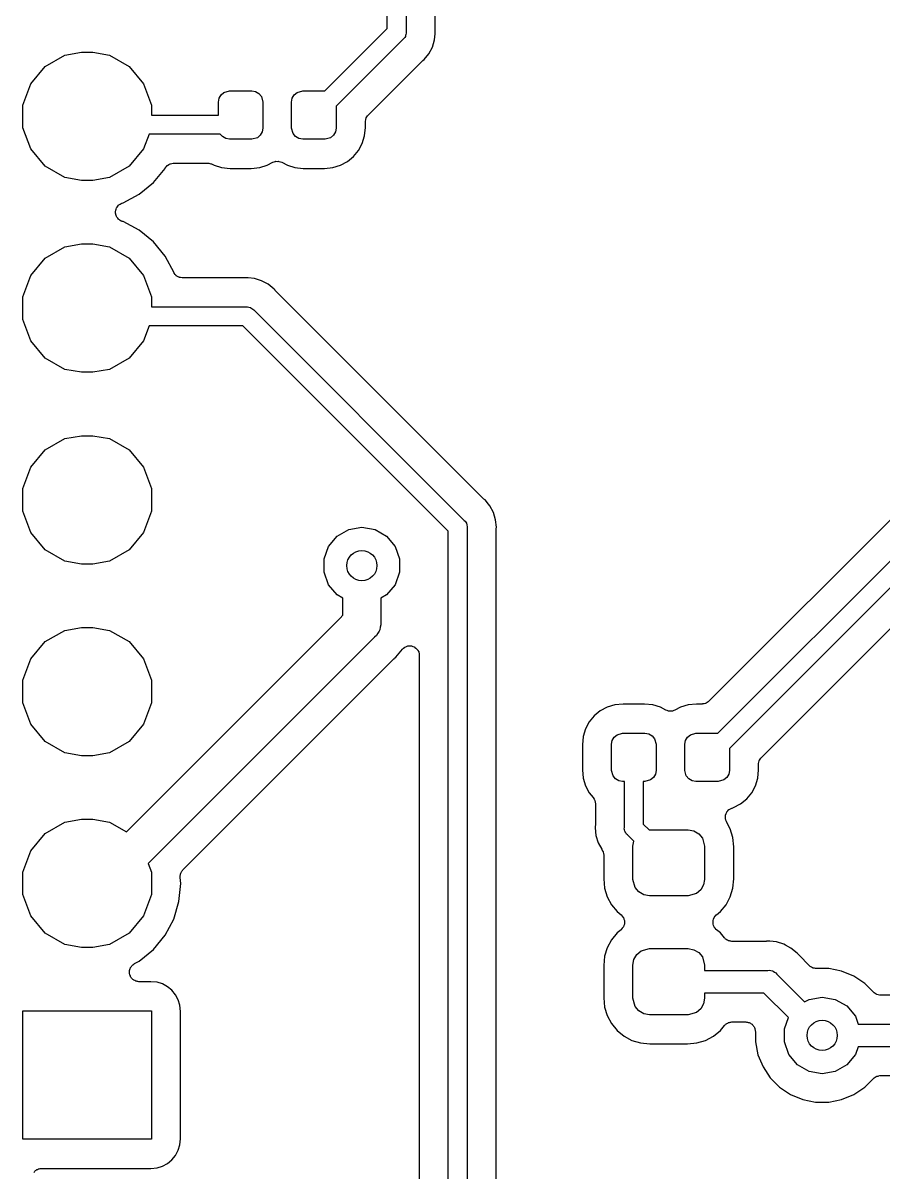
# Model space of a CAD drawing. Extents: x 10 to 287, y -200 to -10.
# Drawn here: x 113.37 to 124.76, y -132.37 to -117.14 of the extents above; entities that cross this region are included whole.
import ezdxf

# ---------------------------------------------------------------- set-up
doc = ezdxf.new("R2010")
doc.units = 0
doc.header["$MEASUREMENT"] = 0
doc.layers.add('BLACK', color=7, linetype='CONTINUOUS')

msp = doc.modelspace()

# ---------------------------------------------------------------- linework, layer by layer
at = {"layer": 'BLACK', "linetype": 'CONTINUOUS'}
for p, q in [((118.192, -117.216), (118.192, -93.4595)), ((118.442, -93.5059), (118.442, -117.262)), ((118.826, -117.237), (118.826, -104.824)), ((138.265, -110.316), (122.452, -126.129)), ((122.571, -126.553), (138.686, -110.438)), ((138.896, -110.582), (122.723, -126.755)), ((123.147, -126.874), (139.149, -110.872)), ((117.475, -117.934), (118.192, -117.216)), ((118.402, -117.36), (117.651, -118.11)), ((118.414, -117.349), (118.402, -117.36)), ((118.423, -117.335), (118.414, -117.349)), ((118.432, -117.322), (118.423, -117.335)), ((118.434, -117.316), (118.432, -117.322)), ((118.436, -117.311), (118.434, -117.316)), ((118.439, -117.295), (118.436, -117.311)), ((118.444, -117.279), (118.439, -117.295)), ((118.442, -117.262), (118.444, -117.279)), ((118.819, -117.368), (118.827, -117.287)), ((118.827, -117.243), (118.826, -117.237)), ((118.827, -117.249), (118.827, -117.243)), ((118.829, -117.268), (118.827, -117.249)), ((118.827, -117.287), (118.829, -117.268)), ((118.827, -117.287), (118.827, -117.287)), ((118.742, -117.552), (118.79, -117.464)), ((118.79, -117.464), (118.819, -117.368)), ((113.663, -117.72), (113.923, -117.571)), ((113.923, -117.571), (114.144, -117.532)), ((114.144, -117.532), (114.293, -117.532)), ((114.293, -117.532), (114.513, -117.571)), ((114.513, -117.571), (114.773, -117.72)), ((117.94, -118.365), (118.655, -117.65)), ((118.655, -117.65), (118.66, -117.646)), ((118.66, -117.646), (118.664, -117.642)), ((118.664, -117.642), (118.679, -117.63)), ((118.679, -117.63), (118.742, -117.552)), ((113.471, -117.95), (113.663, -117.72)), ((114.773, -117.72), (114.966, -117.95)), ((113.368, -118.232), (113.471, -117.95)), ((114.966, -117.95), (115.068, -118.232)), ((117.364, -118.044), (117.475, -117.934)), ((117.475, -117.934), (117.475, -117.934)), ((115.965, -118.141), (115.991, -118.097)), ((115.991, -118.097), (116.03, -118.064)), ((116.03, -118.064), (116.103, -118.044)), ((116.103, -118.044), (116.398, -118.044)), ((116.398, -118.044), (116.449, -118.053)), ((116.449, -118.053), (116.493, -118.079)), ((116.493, -118.079), (116.526, -118.118)), ((116.526, -118.118), (116.546, -118.191)), ((116.935, -118.141), (116.961, -118.097)), ((116.961, -118.097), (117, -118.064)), ((117, -118.064), (117.073, -118.044)), ((117.073, -118.044), (117.364, -118.044)), ((117.651, -118.11), (117.516, -118.246)), ((117.651, -118.11), (117.651, -118.11)), ((113.368, -118.531), (113.368, -118.232)), ((115.068, -118.232), (115.068, -118.366)), ((115.956, -118.191), (115.965, -118.141)), ((115.956, -118.366), (115.956, -118.191)), ((116.546, -118.191), (116.546, -118.536)), ((116.926, -118.191), (116.935, -118.141)), ((116.926, -118.536), (116.926, -118.191)), ((117.516, -118.246), (117.516, -118.536)), ((115.068, -118.366), (115.956, -118.366)), ((117.903, -118.444), (117.907, -118.428)), ((117.907, -118.428), (117.91, -118.412)), ((117.91, -118.412), (117.913, -118.407)), ((117.913, -118.407), (117.914, -118.401)), ((117.914, -118.401), (117.924, -118.388)), ((117.924, -118.388), (117.932, -118.373)), ((117.932, -118.373), (117.936, -118.37)), ((117.936, -118.37), (117.94, -118.365)), ((113.471, -118.813), (113.368, -118.531)), ((116.546, -118.536), (116.537, -118.587)), ((116.946, -118.61), (116.926, -118.536)), ((117.516, -118.536), (117.507, -118.587)), ((117.892, -118.641), (117.902, -118.53)), ((117.902, -118.455), (117.903, -118.449)), ((117.902, -118.53), (117.902, -118.455)), ((117.903, -118.449), (117.903, -118.444)), ((115.037, -118.616), (114.966, -118.813)), ((115.981, -118.616), (115.037, -118.616)), ((116.009, -118.649), (115.981, -118.616)), ((116.053, -118.675), (116.009, -118.649)), ((116.103, -118.684), (116.053, -118.675)), ((116.398, -118.684), (116.103, -118.684)), ((116.472, -118.664), (116.398, -118.684)), ((116.511, -118.631), (116.472, -118.664)), ((116.537, -118.587), (116.511, -118.631)), ((116.979, -118.649), (116.946, -118.61)), ((117.023, -118.675), (116.979, -118.649)), ((117.073, -118.684), (117.023, -118.675)), ((117.368, -118.684), (117.073, -118.684)), ((117.442, -118.664), (117.368, -118.684)), ((117.481, -118.631), (117.442, -118.664)), ((117.507, -118.587), (117.481, -118.631)), ((117.861, -118.741), (117.892, -118.641)), ((113.663, -119.043), (113.471, -118.813)), ((114.966, -118.813), (114.773, -119.043)), ((117.746, -118.914), (117.812, -118.833)), ((117.812, -118.833), (117.861, -118.741)), ((115.266, -119.048), (115.278, -119.032)), ((115.278, -119.032), (115.28, -119.031)), ((115.28, -119.031), (115.281, -119.03)), ((115.281, -119.03), (115.299, -119.02)), ((115.299, -119.02), (115.316, -119.009)), ((115.316, -119.009), (115.318, -119.009)), ((115.318, -119.009), (115.32, -119.008)), ((115.32, -119.008), (115.339, -119.004)), ((115.339, -119.004), (115.359, -119)), ((115.359, -119), (115.361, -119)), ((115.361, -119), (115.363, -119)), ((115.363, -119), (115.813, -119)), ((115.813, -119), (115.822, -119.002)), ((115.822, -119.002), (115.831, -119.001)), ((115.831, -119.001), (115.843, -119.005)), ((115.843, -119.005), (115.856, -119.008)), ((115.856, -119.008), (115.864, -119.012)), ((115.864, -119.012), (115.873, -119.015)), ((115.873, -119.015), (115.899, -119.029)), ((115.899, -119.029), (115.999, -119.06)), ((116.503, -119.06), (116.603, -119.029)), ((116.603, -119.029), (116.676, -118.99)), ((116.676, -118.99), (116.693, -118.984)), ((116.693, -118.984), (116.71, -118.978)), ((116.71, -118.978), (116.714, -118.978)), ((116.714, -118.978), (116.718, -118.976)), ((116.718, -118.976), (116.736, -118.977)), ((116.736, -118.977), (116.754, -118.976)), ((116.754, -118.976), (116.758, -118.978)), ((116.758, -118.978), (116.762, -118.978)), ((116.762, -118.978), (116.779, -118.984)), ((116.779, -118.984), (116.796, -118.99)), ((116.796, -118.99), (116.869, -119.029)), ((116.869, -119.029), (116.969, -119.06)), ((117.473, -119.06), (117.573, -119.029)), ((117.573, -119.029), (117.665, -118.98)), ((117.665, -118.98), (117.746, -118.914)), ((113.923, -119.193), (113.663, -119.043)), ((114.773, -119.043), (114.513, -119.193)), ((115.095, -119.258), (115.249, -119.07)), ((115.249, -119.07), (115.251, -119.067)), ((115.251, -119.067), (115.252, -119.065)), ((115.252, -119.065), (115.253, -119.063)), ((115.253, -119.063), (115.266, -119.048)), ((115.999, -119.06), (116.11, -119.07)), ((116.11, -119.07), (116.392, -119.07)), ((116.392, -119.07), (116.503, -119.06)), ((116.969, -119.06), (117.08, -119.07)), ((117.08, -119.07), (117.362, -119.07)), ((117.362, -119.07), (117.473, -119.06)), ((114.144, -119.232), (113.923, -119.193)), ((114.293, -119.232), (114.144, -119.232)), ((114.513, -119.193), (114.293, -119.232)), ((114.907, -119.413), (115.095, -119.258)), ((114.693, -119.527), (114.907, -119.413)), ((114.594, -119.636), (114.596, -119.63)), ((114.595, -119.652), (114.594, -119.636)), ((114.596, -119.623), (114.602, -119.609)), ((114.596, -119.63), (114.596, -119.623)), ((114.602, -119.609), (114.607, -119.594)), ((114.607, -119.594), (114.611, -119.589)), ((114.611, -119.589), (114.614, -119.582)), ((114.614, -119.582), (114.624, -119.571)), ((114.624, -119.571), (114.633, -119.559)), ((114.633, -119.559), (114.639, -119.555)), ((114.639, -119.555), (114.644, -119.55)), ((114.644, -119.55), (114.657, -119.543)), ((114.657, -119.543), (114.67, -119.535)), ((114.67, -119.535), (114.677, -119.533)), ((114.677, -119.533), (114.683, -119.53)), ((114.683, -119.53), (114.693, -119.527)), ((114.594, -119.667), (114.595, -119.652)), ((114.596, -119.673), (114.594, -119.667)), ((114.596, -119.68), (114.596, -119.673)), ((114.602, -119.694), (114.596, -119.68)), ((114.607, -119.709), (114.602, -119.694)), ((114.611, -119.715), (114.607, -119.709)), ((114.614, -119.721), (114.611, -119.715)), ((114.624, -119.732), (114.614, -119.721)), ((114.633, -119.744), (114.624, -119.732)), ((114.639, -119.748), (114.633, -119.744)), ((114.644, -119.753), (114.639, -119.748)), ((114.657, -119.76), (114.644, -119.753)), ((114.67, -119.768), (114.657, -119.76)), ((114.677, -119.77), (114.67, -119.768)), ((114.683, -119.773), (114.677, -119.77)), ((114.693, -119.776), (114.683, -119.773)), ((114.907, -119.891), (114.693, -119.776)), ((115.095, -120.045), (114.907, -119.891)), ((113.923, -120.111), (114.144, -120.072)), ((114.144, -120.072), (114.293, -120.072)), ((114.293, -120.072), (114.513, -120.111)), ((115.249, -120.233), (115.095, -120.045)), ((113.663, -120.26), (113.923, -120.111)), ((114.513, -120.111), (114.773, -120.26)), ((115.368, -120.455), (115.249, -120.233)), ((113.471, -120.49), (113.663, -120.26)), ((114.773, -120.26), (114.966, -120.49)), ((113.368, -120.772), (113.471, -120.49)), ((114.966, -120.49), (115.068, -120.772)), ((115.369, -120.457), (115.368, -120.455)), ((115.37, -120.459), (115.369, -120.457)), ((115.383, -120.474), (115.37, -120.459)), ((115.395, -120.49), (115.383, -120.474)), ((115.397, -120.491), (115.395, -120.49)), ((115.398, -120.492), (115.397, -120.491)), ((115.416, -120.502), (115.398, -120.492)), ((115.433, -120.513), (115.416, -120.502)), ((115.435, -120.513), (115.433, -120.513)), ((115.437, -120.514), (115.435, -120.513)), ((115.456, -120.518), (115.437, -120.514)), ((115.476, -120.522), (115.456, -120.518)), ((115.478, -120.522), (115.476, -120.522)), ((115.48, -120.522), (115.478, -120.522)), ((116.301, -120.522), (115.48, -120.522)), ((116.307, -120.521), (116.301, -120.522)), ((116.313, -120.521), (116.307, -120.521)), ((116.332, -120.52), (116.313, -120.521)), ((116.351, -120.521), (116.332, -120.52)), ((116.432, -120.529), (116.351, -120.521)), ((116.351, -120.521), (116.351, -120.521)), ((116.528, -120.558), (116.432, -120.529)), ((116.616, -120.606), (116.528, -120.558)), ((116.694, -120.669), (116.616, -120.606)), ((116.706, -120.684), (116.694, -120.669)), ((116.71, -120.688), (116.706, -120.684)), ((116.714, -120.693), (116.71, -120.688)), ((119.464, -123.443), (116.714, -120.693)), ((113.368, -121.071), (113.368, -120.772)), ((115.068, -120.772), (115.068, -120.906)), ((115.068, -120.906), (116.327, -120.906)), ((116.327, -120.906), (116.343, -120.905)), ((116.343, -120.905), (116.359, -120.909)), ((116.359, -120.909), (116.375, -120.912)), ((116.375, -120.912), (116.38, -120.915)), ((116.38, -120.915), (116.386, -120.916)), ((116.386, -120.916), (116.399, -120.925)), ((116.399, -120.925), (116.414, -120.934)), ((116.414, -120.934), (116.424, -120.946)), ((116.424, -120.946), (119.211, -123.733)), ((113.471, -121.353), (113.368, -121.071)), ((115.037, -121.156), (114.966, -121.353)), ((116.28, -121.156), (115.037, -121.156)), ((119.001, -123.877), (116.28, -121.156)), ((113.663, -121.583), (113.471, -121.353)), ((114.966, -121.353), (114.773, -121.583)), ((113.923, -121.733), (113.663, -121.583)), ((114.773, -121.583), (114.513, -121.733)), ((114.144, -121.772), (113.923, -121.733)), ((114.293, -121.772), (114.144, -121.772)), ((114.513, -121.733), (114.293, -121.772)), ((113.663, -122.8), (113.923, -122.651)), ((113.923, -122.651), (114.144, -122.612)), ((114.144, -122.612), (114.293, -122.612)), ((114.293, -122.612), (114.513, -122.651)), ((114.513, -122.651), (114.773, -122.8)), ((113.471, -123.03), (113.663, -122.8)), ((114.773, -122.8), (114.966, -123.03)), ((113.368, -123.312), (113.471, -123.03)), ((114.966, -123.03), (115.068, -123.312)), ((113.368, -123.611), (113.368, -123.312)), ((115.068, -123.312), (115.068, -123.611)), ((119.469, -123.447), (119.464, -123.443)), ((119.473, -123.451), (119.469, -123.447)), ((119.488, -123.463), (119.473, -123.451)), ((119.532, -123.518), (119.488, -123.463)), ((119.551, -123.541), (119.532, -123.518)), ((119.532, -123.518), (119.532, -123.518)), ((119.599, -123.629), (119.551, -123.541)), ((113.471, -123.893), (113.368, -123.611)), ((115.068, -123.611), (114.966, -123.893)), ((119.211, -123.733), (119.223, -123.743)), ((119.223, -123.743), (119.232, -123.758)), ((119.232, -123.758), (119.241, -123.771)), ((119.628, -123.725), (119.599, -123.629)), ((119.637, -123.825), (119.628, -123.725)), ((113.663, -124.123), (113.471, -123.893)), ((114.966, -123.893), (114.773, -124.123)), ((117.53, -123.944), (117.682, -123.856)), ((117.682, -123.856), (117.856, -123.825)), ((117.856, -123.825), (118.03, -123.856)), ((118.03, -123.856), (118.182, -123.944)), ((119.001, -134.966), (119.001, -123.877)), ((119.241, -123.771), (119.242, -123.777)), ((119.242, -123.777), (119.245, -123.782)), ((119.245, -123.782), (119.248, -123.798)), ((119.248, -123.798), (119.252, -123.814)), ((119.252, -123.814), (119.251, -123.83)), ((119.251, -123.83), (119.251, -134.806)), ((119.635, -123.856), (119.636, -123.85)), ((119.635, -134.295), (119.635, -123.856)), ((119.636, -123.844), (119.637, -123.825)), ((119.636, -123.85), (119.636, -123.844)), ((117.416, -124.079), (117.53, -123.944)), ((118.182, -123.944), (118.296, -124.079)), ((113.923, -124.273), (113.663, -124.123)), ((114.773, -124.123), (114.513, -124.273)), ((117.356, -124.245), (117.416, -124.079)), ((118.296, -124.079), (118.356, -124.245)), ((114.144, -124.312), (113.923, -124.273)), ((114.293, -124.312), (114.144, -124.312)), ((114.513, -124.273), (114.293, -124.312)), ((117.356, -124.421), (117.356, -124.245)), ((118.356, -124.245), (118.356, -124.421)), ((117.416, -124.587), (117.356, -124.421)), ((118.356, -124.421), (118.296, -124.587)), ((117.53, -124.722), (117.416, -124.587)), ((118.296, -124.587), (118.182, -124.722)), ((117.606, -124.766), (117.53, -124.722)), ((117.606, -124.991), (117.606, -124.766)), ((118.182, -124.722), (118.106, -124.766)), ((118.106, -124.766), (118.106, -125.084)), ((114.738, -127.86), (117.568, -125.03)), ((117.568, -125.03), (117.606, -124.991)), ((117.568, -125.03), (117.568, -125.03)), ((118.109, -125.117), (118.1, -125.149)), ((118.106, -125.084), (118.109, -125.117)), ((113.663, -125.34), (113.923, -125.191)), ((113.923, -125.191), (114.144, -125.152)), ((114.144, -125.152), (114.293, -125.152)), ((114.293, -125.152), (114.513, -125.191)), ((114.513, -125.191), (114.773, -125.34)), ((118.025, -125.279), (117.921, -125.383)), ((118.05, -125.258), (118.025, -125.279)), ((118.067, -125.229), (118.05, -125.258)), ((118.086, -125.202), (118.067, -125.229)), ((118.089, -125.191), (118.086, -125.202)), ((118.095, -125.182), (118.089, -125.191)), ((118.1, -125.149), (118.095, -125.182)), ((113.471, -125.57), (113.663, -125.34)), ((114.773, -125.34), (114.966, -125.57)), ((117.921, -125.383), (115.027, -128.278)), ((117.921, -125.383), (117.921, -125.383)), ((118.393, -125.44), (118.409, -125.427)), ((118.409, -125.427), (118.425, -125.413)), ((118.425, -125.413), (118.426, -125.413)), ((118.426, -125.412), (118.447, -125.405)), ((118.426, -125.413), (118.426, -125.412)), ((118.447, -125.405), (118.467, -125.397)), ((118.467, -125.397), (118.467, -125.397)), ((118.467, -125.397), (118.468, -125.397)), ((118.468, -125.397), (118.489, -125.397)), ((118.489, -125.397), (118.511, -125.397)), ((118.511, -125.397), (118.511, -125.397)), ((118.511, -125.397), (118.512, -125.397)), ((118.512, -125.397), (118.532, -125.404)), ((118.532, -125.404), (118.552, -125.411)), ((118.552, -125.411), (118.553, -125.412)), ((118.553, -125.412), (118.553, -125.412)), ((118.553, -125.412), (118.57, -125.426)), ((118.57, -125.426), (118.586, -125.439)), ((113.368, -125.852), (113.471, -125.57)), ((114.966, -125.57), (115.068, -125.852)), ((118.204, -125.644), (118.278, -125.57)), ((118.278, -125.57), (118.283, -125.566)), ((118.283, -125.566), (118.287, -125.561)), ((118.287, -125.561), (118.306, -125.545)), ((118.306, -125.545), (118.392, -125.441)), ((118.392, -125.441), (118.393, -125.44)), ((118.392, -125.441), (118.392, -125.441)), ((118.586, -125.439), (118.587, -125.44)), ((118.587, -125.44), (118.587, -125.44)), ((118.587, -125.44), (118.598, -125.459)), ((118.598, -125.459), (118.609, -125.477)), ((118.609, -125.477), (118.609, -125.478)), ((118.609, -125.478), (118.609, -125.479)), ((118.609, -125.479), (118.613, -125.5)), ((118.613, -125.5), (118.617, -125.521)), ((118.617, -125.521), (118.617, -125.521)), ((118.617, -125.521), (118.617, -125.522)), ((118.617, -125.522), (118.617, -134.951)), ((115.487, -128.361), (118.204, -125.644)), ((118.204, -125.644), (118.204, -125.644)), ((113.368, -126.151), (113.368, -125.852)), ((115.068, -125.852), (115.068, -126.151)), ((113.471, -126.433), (113.368, -126.151)), ((115.068, -126.151), (114.966, -126.433)), ((121.206, -126.177), (121.106, -126.208)), ((121.317, -126.167), (121.206, -126.177)), ((121.599, -126.167), (121.317, -126.167)), ((121.71, -126.177), (121.599, -126.167)), ((121.81, -126.208), (121.71, -126.177)), ((122.176, -126.177), (122.076, -126.208)), ((122.287, -126.167), (122.176, -126.177)), ((122.362, -126.167), (122.287, -126.167)), ((122.368, -126.166), (122.362, -126.167)), ((122.373, -126.166), (122.368, -126.166)), ((122.389, -126.162), (122.373, -126.166)), ((122.405, -126.159), (122.389, -126.162)), ((122.41, -126.156), (122.405, -126.159)), ((122.416, -126.155), (122.41, -126.156)), ((122.429, -126.145), (122.416, -126.155)), ((122.444, -126.137), (122.429, -126.145)), ((122.447, -126.133), (122.444, -126.137)), ((122.452, -126.129), (122.447, -126.133)), ((120.933, -126.323), (120.867, -126.404)), ((121.014, -126.257), (120.933, -126.323)), ((121.106, -126.208), (121.014, -126.257)), ((121.883, -126.247), (121.81, -126.208)), ((121.9, -126.253), (121.883, -126.247)), ((121.917, -126.259), (121.9, -126.253)), ((121.921, -126.259), (121.917, -126.259)), ((121.925, -126.261), (121.921, -126.259)), ((121.943, -126.26), (121.925, -126.261)), ((121.961, -126.261), (121.943, -126.26)), ((121.965, -126.259), (121.961, -126.261)), ((121.969, -126.259), (121.965, -126.259)), ((121.986, -126.253), (121.969, -126.259)), ((122.003, -126.247), (121.986, -126.253)), ((122.076, -126.208), (122.003, -126.247)), ((113.663, -126.663), (113.471, -126.433)), ((114.966, -126.433), (114.773, -126.663)), ((120.818, -126.496), (120.787, -126.596)), ((120.867, -126.404), (120.818, -126.496)), ((120.787, -126.596), (120.777, -126.707)), ((121.163, -126.7), (121.172, -126.65)), ((121.172, -126.65), (121.198, -126.606)), ((121.198, -126.606), (121.237, -126.573)), ((121.237, -126.573), (121.31, -126.553)), ((121.31, -126.553), (121.605, -126.553)), ((121.605, -126.553), (121.656, -126.562)), ((121.656, -126.562), (121.7, -126.588)), ((121.7, -126.588), (121.733, -126.627)), ((121.733, -126.627), (121.753, -126.7)), ((122.133, -126.7), (122.142, -126.65)), ((122.142, -126.65), (122.168, -126.606)), ((122.168, -126.606), (122.207, -126.573)), ((122.207, -126.573), (122.28, -126.553)), ((122.28, -126.553), (122.571, -126.553)), ((113.923, -126.813), (113.663, -126.663)), ((114.773, -126.663), (114.513, -126.813)), ((120.777, -126.707), (120.777, -127.039)), ((121.163, -127.045), (121.163, -126.7)), ((121.753, -126.7), (121.753, -127.045)), ((122.133, -127.045), (122.133, -126.7)), ((122.723, -126.755), (122.723, -127.045)), ((114.144, -126.852), (113.923, -126.813)), ((114.293, -126.852), (114.144, -126.852)), ((114.513, -126.813), (114.293, -126.852)), ((123.11, -126.953), (123.114, -126.937)), ((123.11, -126.958), (123.11, -126.953)), ((123.114, -126.937), (123.117, -126.921)), ((123.117, -126.921), (123.12, -126.916)), ((123.12, -126.916), (123.121, -126.91)), ((123.121, -126.91), (123.131, -126.897)), ((123.131, -126.897), (123.139, -126.882)), ((123.139, -126.882), (123.143, -126.879)), ((123.143, -126.879), (123.147, -126.874)), ((120.777, -127.039), (120.787, -127.15)), ((121.183, -127.119), (121.163, -127.045)), ((121.744, -127.096), (121.718, -127.14)), ((121.753, -127.045), (121.744, -127.096)), ((122.153, -127.119), (122.133, -127.045)), ((122.714, -127.096), (122.688, -127.14)), ((122.723, -127.045), (122.714, -127.096)), ((123.099, -127.15), (123.109, -127.039)), ((123.109, -126.964), (123.11, -126.958)), ((123.109, -127.039), (123.109, -126.964)), ((120.787, -127.15), (120.818, -127.25)), ((120.818, -127.25), (120.867, -127.342)), ((121.216, -127.158), (121.183, -127.119)), ((121.26, -127.184), (121.216, -127.158)), ((121.31, -127.193), (121.26, -127.184)), ((121.333, -127.193), (121.31, -127.193)), ((121.333, -127.803), (121.333, -127.193)), ((121.605, -127.193), (121.583, -127.193)), ((121.583, -127.193), (121.583, -127.756)), ((121.679, -127.173), (121.605, -127.193)), ((121.718, -127.14), (121.679, -127.173)), ((122.186, -127.158), (122.153, -127.119)), ((122.23, -127.184), (122.186, -127.158)), ((122.28, -127.193), (122.23, -127.184)), ((122.575, -127.193), (122.28, -127.193)), ((122.649, -127.173), (122.575, -127.193)), ((122.688, -127.14), (122.649, -127.173)), ((123.019, -127.342), (123.068, -127.25)), ((123.068, -127.25), (123.099, -127.15)), ((120.867, -127.342), (120.92, -127.407)), ((120.92, -127.407), (120.931, -127.425)), ((122.953, -127.423), (123.019, -127.342)), ((120.931, -127.425), (120.941, -127.444)), ((120.941, -127.444), (120.941, -127.444)), ((120.941, -127.444), (120.942, -127.445)), ((120.942, -127.445), (120.945, -127.466)), ((120.945, -127.466), (120.949, -127.487)), ((120.949, -127.487), (120.949, -127.777)), ((122.719, -127.565), (122.72, -127.564)), ((122.72, -127.564), (122.739, -127.555)), ((122.739, -127.555), (122.757, -127.545)), ((122.757, -127.545), (122.758, -127.545)), ((122.758, -127.545), (122.76, -127.544)), ((122.76, -127.544), (122.78, -127.538)), ((122.78, -127.538), (122.872, -127.489)), ((122.872, -127.489), (122.953, -127.423)), ((113.923, -127.731), (114.144, -127.692)), ((114.144, -127.692), (114.293, -127.692)), ((114.293, -127.692), (114.513, -127.731)), ((122.67, -127.681), (122.672, -127.66)), ((122.671, -127.682), (122.67, -127.681)), ((122.671, -127.684), (122.671, -127.682)), ((122.677, -127.703), (122.671, -127.684)), ((122.672, -127.64), (122.673, -127.638)), ((122.672, -127.66), (122.672, -127.64)), ((122.673, -127.637), (122.681, -127.618)), ((122.673, -127.638), (122.673, -127.637)), ((122.683, -127.723), (122.677, -127.703)), ((122.681, -127.618), (122.689, -127.599)), ((122.689, -127.599), (122.69, -127.598)), ((122.69, -127.596), (122.704, -127.581)), ((122.69, -127.598), (122.69, -127.596)), ((122.704, -127.581), (122.718, -127.566)), ((122.718, -127.566), (122.719, -127.565)), ((113.663, -127.88), (113.923, -127.731)), ((114.513, -127.731), (114.738, -127.86)), ((120.948, -127.789), (120.947, -127.808)), ((120.947, -127.808), (120.956, -127.908)), ((120.949, -127.777), (120.948, -127.783)), ((120.948, -127.783), (120.948, -127.789)), ((121.332, -127.819), (121.333, -127.803)), ((121.336, -127.835), (121.332, -127.819)), ((121.339, -127.851), (121.336, -127.835)), ((121.342, -127.856), (121.339, -127.851)), ((121.343, -127.862), (121.342, -127.856)), ((121.352, -127.875), (121.343, -127.862)), ((121.583, -127.756), (121.66, -127.833)), ((121.66, -127.833), (121.664, -127.832)), ((121.664, -127.832), (122.176, -127.832)), ((122.176, -127.832), (122.251, -127.846)), ((122.251, -127.846), (122.317, -127.884)), ((122.684, -127.724), (122.683, -127.723)), ((122.685, -127.726), (122.684, -127.724)), ((122.735, -127.82), (122.685, -127.726)), ((122.769, -127.933), (122.735, -127.82)), ((113.471, -128.11), (113.663, -127.88)), ((120.956, -127.908), (120.985, -128.004)), ((120.985, -128.004), (121.032, -128.09)), ((121.361, -127.89), (121.352, -127.875)), ((121.373, -127.9), (121.361, -127.89)), ((121.457, -127.984), (121.373, -127.9)), ((121.445, -128.051), (121.457, -127.984)), ((122.317, -127.884), (122.366, -127.942)), ((122.366, -127.942), (122.395, -128.051)), ((122.781, -128.057), (122.769, -127.933)), ((113.368, -128.392), (113.471, -128.11)), ((121.032, -128.09), (121.032, -128.09)), ((121.032, -128.09), (121.032, -128.09)), ((121.032, -128.09), (121.039, -128.103)), ((121.039, -128.103), (121.04, -128.106)), ((121.04, -128.106), (121.04, -128.107)), ((121.04, -128.107), (121.051, -128.126)), ((121.051, -128.126), (121.051, -128.126)), ((121.051, -128.126), (121.051, -128.127)), ((121.051, -128.127), (121.055, -128.148)), ((121.055, -128.148), (121.059, -128.169)), ((121.059, -128.169), (121.059, -128.483)), ((121.445, -128.489), (121.445, -128.051)), ((122.395, -128.051), (122.395, -128.489)), ((122.781, -128.483), (122.781, -128.057)), ((115.027, -128.278), (115.068, -128.392)), ((113.368, -128.691), (113.368, -128.392)), ((115.068, -128.392), (115.068, -128.691)), ((115.45, -128.439), (115.453, -128.429)), ((115.451, -128.451), (115.45, -128.439)), ((115.45, -128.463), (115.451, -128.451)), ((115.458, -128.542), (115.45, -128.463)), ((115.453, -128.429), (115.454, -128.419)), ((115.454, -128.419), (115.459, -128.408)), ((115.459, -128.408), (115.462, -128.397)), ((115.462, -128.397), (115.468, -128.388)), ((115.468, -128.388), (115.472, -128.379)), ((115.472, -128.379), (115.48, -128.37)), ((115.48, -128.37), (115.487, -128.361)), ((115.434, -128.784), (115.458, -128.542)), ((121.059, -128.483), (121.071, -128.607)), ((121.071, -128.607), (121.105, -128.72)), ((121.474, -128.598), (121.445, -128.489)), ((121.523, -128.656), (121.474, -128.598)), ((122.344, -128.629), (122.286, -128.678)), ((122.382, -128.564), (122.344, -128.629)), ((122.395, -128.489), (122.382, -128.564)), ((122.735, -128.72), (122.769, -128.607)), ((122.769, -128.607), (122.781, -128.483)), ((113.471, -128.973), (113.368, -128.691)), ((115.068, -128.691), (114.966, -128.973)), ((121.105, -128.72), (121.161, -128.825)), ((121.589, -128.694), (121.523, -128.656)), ((121.664, -128.707), (121.589, -128.694)), ((122.176, -128.707), (121.664, -128.707)), ((122.286, -128.678), (122.176, -128.707)), ((122.679, -128.825), (122.735, -128.72)), ((115.364, -129.016), (115.434, -128.784)), ((121.161, -128.825), (121.236, -128.916)), ((121.236, -128.916), (121.289, -128.959)), ((122.551, -128.959), (122.604, -128.916)), ((122.604, -128.916), (122.679, -128.825)), ((113.663, -129.203), (113.471, -128.973)), ((114.966, -128.973), (114.773, -129.203)), ((115.249, -129.23), (115.364, -129.016)), ((121.289, -128.959), (121.29, -128.96)), ((121.29, -128.96), (121.291, -128.961)), ((121.291, -128.961), (121.304, -128.977)), ((121.304, -128.977), (121.317, -128.993)), ((121.317, -128.993), (121.318, -128.994)), ((121.318, -128.994), (121.319, -128.995)), ((121.319, -128.995), (121.326, -129.015)), ((121.326, -129.015), (121.333, -129.034)), ((121.333, -129.081), (121.326, -129.1)), ((121.333, -129.034), (121.333, -129.035)), ((121.333, -129.035), (121.333, -129.037)), ((121.333, -129.037), (121.333, -129.058)), ((121.333, -129.058), (121.333, -129.078)), ((121.333, -129.078), (121.333, -129.08)), ((121.333, -129.08), (121.333, -129.081)), ((122.507, -129.034), (122.514, -129.015)), ((122.507, -129.035), (122.507, -129.034)), ((122.507, -129.037), (122.507, -129.035)), ((122.507, -129.058), (122.507, -129.037)), ((122.507, -129.078), (122.507, -129.058)), ((122.507, -129.08), (122.507, -129.078)), ((122.507, -129.081), (122.507, -129.08)), ((122.514, -129.1), (122.507, -129.081)), ((122.514, -129.015), (122.521, -128.995)), ((122.521, -128.995), (122.522, -128.994)), ((122.522, -128.994), (122.523, -128.993)), ((122.523, -128.993), (122.536, -128.977)), ((122.536, -128.977), (122.549, -128.961)), ((122.549, -128.961), (122.55, -128.96)), ((122.55, -128.96), (122.551, -128.959)), ((113.923, -129.353), (113.663, -129.203)), ((114.773, -129.203), (114.513, -129.353)), ((115.095, -129.418), (115.249, -129.23)), ((121.236, -129.199), (121.161, -129.29)), ((121.289, -129.156), (121.236, -129.199)), ((121.29, -129.155), (121.289, -129.156)), ((121.291, -129.154), (121.29, -129.155)), ((121.304, -129.138), (121.291, -129.154)), ((121.317, -129.122), (121.304, -129.138)), ((121.318, -129.121), (121.317, -129.122)), ((121.319, -129.12), (121.318, -129.121)), ((121.326, -129.1), (121.319, -129.12)), ((122.521, -129.12), (122.514, -129.1)), ((122.522, -129.121), (122.521, -129.12)), ((122.523, -129.122), (122.522, -129.121)), ((122.536, -129.138), (122.523, -129.122)), ((122.549, -129.154), (122.536, -129.138)), ((122.55, -129.155), (122.549, -129.154)), ((122.551, -129.156), (122.55, -129.155)), ((122.604, -129.199), (122.551, -129.156)), ((122.658, -129.265), (122.604, -129.199)), ((114.144, -129.392), (113.923, -129.353)), ((114.513, -129.353), (114.293, -129.392)), ((121.161, -129.29), (121.105, -129.395)), ((122.667, -129.272), (122.658, -129.265)), ((122.674, -129.281), (122.667, -129.272)), ((122.683, -129.286), (122.674, -129.281)), ((122.691, -129.293), (122.683, -129.286)), ((122.702, -129.297), (122.691, -129.293)), ((122.713, -129.303), (122.702, -129.297)), ((122.723, -129.305), (122.713, -129.303)), ((122.733, -129.309), (122.723, -129.305)), ((122.744, -129.309), (122.733, -129.309)), ((122.756, -129.311), (122.744, -129.309)), ((123.209, -129.311), (122.756, -129.311)), ((123.215, -129.31), (123.209, -129.311)), ((123.221, -129.31), (123.215, -129.31)), ((123.241, -129.308), (123.221, -129.31)), ((123.261, -129.31), (123.241, -129.308)), ((123.346, -129.319), (123.261, -129.31)), ((123.261, -129.31), (123.261, -129.31)), ((123.446, -129.349), (123.346, -129.319)), ((123.466, -129.36), (123.446, -129.349)), ((123.539, -129.399), (123.466, -129.36)), ((123.466, -129.36), (123.466, -129.36)), ((114.293, -129.392), (114.144, -129.392)), ((114.907, -129.573), (115.095, -129.418)), ((121.071, -129.508), (121.059, -129.632)), ((121.105, -129.395), (121.071, -129.508)), ((121.458, -129.551), (121.496, -129.486)), ((121.496, -129.486), (121.554, -129.437)), ((121.554, -129.437), (121.664, -129.407)), ((121.664, -129.407), (122.176, -129.407)), ((122.176, -129.407), (122.251, -129.421)), ((122.251, -129.421), (122.317, -129.459)), ((122.317, -129.459), (122.366, -129.517)), ((122.366, -129.517), (122.395, -129.626)), ((123.62, -129.466), (123.539, -129.399)), ((123.633, -129.481), (123.62, -129.466)), ((123.638, -129.485), (123.633, -129.481)), ((123.642, -129.49), (123.638, -129.485)), ((123.786, -129.635), (123.642, -129.49)), ((114.779, -129.696), (114.784, -129.684)), ((114.784, -129.684), (114.786, -129.671)), ((114.786, -129.671), (114.791, -129.663)), ((114.791, -129.663), (114.794, -129.655)), ((114.794, -129.655), (114.803, -129.645)), ((114.803, -129.645), (114.81, -129.633)), ((114.81, -129.633), (114.817, -129.628)), ((114.817, -129.628), (114.823, -129.621)), ((114.823, -129.621), (114.834, -129.614)), ((114.834, -129.614), (114.844, -129.606)), ((114.844, -129.606), (114.907, -129.573)), ((121.059, -129.632), (121.059, -130.058)), ((121.445, -129.626), (121.458, -129.551)), ((121.445, -130.064), (121.445, -129.626)), ((122.395, -129.626), (122.395, -129.695)), ((122.395, -129.695), (123.234, -129.695)), ((123.234, -129.695), (123.254, -129.693)), ((123.254, -129.693), (123.273, -129.698)), ((123.791, -129.638), (123.786, -129.635)), ((123.794, -129.642), (123.791, -129.638)), ((123.809, -129.651), (123.794, -129.642)), ((123.822, -129.66), (123.809, -129.651)), ((123.828, -129.662), (123.822, -129.66)), ((123.832, -129.664), (123.828, -129.662)), ((123.849, -129.667), (123.832, -129.664)), ((123.865, -129.672), (123.849, -129.667)), ((123.87, -129.671), (123.865, -129.672)), ((123.876, -129.672), (123.87, -129.671)), ((124.039, -129.672), (123.876, -129.672)), ((124.21, -129.706), (124.039, -129.672)), ((114.777, -129.714), (114.779, -129.705)), ((114.779, -129.727), (114.777, -129.714)), ((114.779, -129.705), (114.779, -129.696)), ((114.779, -129.74), (114.779, -129.727)), ((114.782, -129.749), (114.779, -129.74)), ((114.784, -129.758), (114.782, -129.749)), ((114.79, -129.769), (114.784, -129.758)), ((114.794, -129.782), (114.79, -129.769)), ((114.8, -129.789), (114.794, -129.782)), ((114.804, -129.797), (114.8, -129.789)), ((114.814, -129.805), (114.804, -129.797)), ((114.823, -129.815), (114.814, -129.805)), ((114.83, -129.82), (114.823, -129.815)), ((114.837, -129.826), (114.83, -129.82)), ((114.849, -129.831), (114.837, -129.826)), ((114.861, -129.837), (114.849, -129.831)), ((114.87, -129.839), (114.861, -129.837)), ((114.878, -129.842), (114.87, -129.839)), ((114.891, -129.843), (114.878, -129.842)), ((114.904, -129.845), (114.891, -129.843)), ((115.062, -129.845), (114.904, -129.845)), ((115.143, -129.853), (115.062, -129.845)), ((123.273, -129.698), (123.293, -129.702)), ((123.293, -129.702), (123.299, -129.705)), ((123.299, -129.705), (123.305, -129.707)), ((123.305, -129.707), (123.322, -129.718)), ((123.322, -129.718), (123.339, -129.728)), ((123.339, -129.728), (123.352, -129.744)), ((123.352, -129.744), (123.72, -130.112)), ((124.371, -129.773), (124.21, -129.706)), ((124.516, -129.869), (124.371, -129.773)), ((115.216, -129.875), (115.143, -129.853)), ((115.283, -129.911), (115.216, -129.875)), ((115.341, -129.959), (115.283, -129.911)), ((115.389, -130.017), (115.341, -129.959)), ((123.179, -129.995), (122.395, -129.995)), ((122.395, -129.995), (122.395, -130.064)), ((123.505, -130.321), (123.179, -129.995)), ((124.631, -129.985), (124.516, -129.869)), ((124.636, -129.988), (124.631, -129.985)), ((124.639, -129.992), (124.636, -129.988)), ((124.654, -130.001), (124.639, -129.992)), ((115.425, -130.084), (115.389, -130.017)), ((115.447, -130.156), (115.425, -130.084)), ((121.059, -130.058), (121.071, -130.182)), ((121.474, -130.173), (121.445, -130.064)), ((122.382, -130.139), (122.344, -130.204)), ((122.395, -130.064), (122.382, -130.139)), ((123.72, -130.112), (123.778, -130.079)), ((123.778, -130.079), (123.952, -130.048)), ((123.952, -130.048), (124.126, -130.079)), ((124.126, -130.079), (124.278, -130.167)), ((124.667, -130.01), (124.654, -130.001)), ((124.672, -130.012), (124.667, -130.01)), ((124.677, -130.014), (124.672, -130.012)), ((124.694, -130.017), (124.677, -130.014)), ((124.71, -130.022), (124.694, -130.017)), ((124.715, -130.021), (124.71, -130.022)), ((124.721, -130.022), (124.715, -130.021)), ((124.974, -130.022), (124.721, -130.022)), ((113.368, -131.932), (113.368, -130.232)), ((113.368, -130.232), (115.068, -130.232)), ((115.068, -130.232), (115.068, -131.932)), ((115.455, -130.238), (115.447, -130.156)), ((115.455, -131.925), (115.455, -130.238)), ((121.071, -130.182), (121.105, -130.295)), ((121.105, -130.295), (121.161, -130.4)), ((121.523, -130.231), (121.474, -130.173)), ((121.589, -130.269), (121.523, -130.231)), ((121.664, -130.282), (121.589, -130.269)), ((122.176, -130.282), (121.664, -130.282)), ((122.286, -130.253), (122.176, -130.282)), ((122.344, -130.204), (122.286, -130.253)), ((124.278, -130.167), (124.392, -130.302)), ((124.392, -130.302), (124.429, -130.406)), ((121.161, -130.4), (121.236, -130.491)), ((122.604, -130.491), (122.658, -130.425)), ((122.658, -130.425), (122.667, -130.418)), ((122.667, -130.418), (122.674, -130.409)), ((122.674, -130.409), (122.683, -130.404)), ((122.683, -130.404), (122.691, -130.397)), ((122.691, -130.397), (122.702, -130.393)), ((122.702, -130.393), (122.713, -130.387)), ((122.713, -130.387), (122.723, -130.385)), ((122.723, -130.385), (122.733, -130.381)), ((122.733, -130.381), (122.744, -130.381)), ((122.744, -130.381), (122.756, -130.379)), ((122.756, -130.379), (122.941, -130.379)), ((122.941, -130.379), (122.952, -130.381)), ((122.952, -130.381), (122.963, -130.381)), ((122.963, -130.381), (122.973, -130.385)), ((122.973, -130.385), (122.984, -130.387)), ((122.984, -130.387), (122.994, -130.392)), ((122.994, -130.392), (123.004, -130.396)), ((123.004, -130.396), (123.013, -130.403)), ((123.013, -130.403), (123.023, -130.409)), ((123.023, -130.409), (123.03, -130.417)), ((123.03, -130.417), (123.038, -130.424)), ((123.038, -130.424), (123.044, -130.434)), ((123.044, -130.434), (123.051, -130.442)), ((123.051, -130.442), (123.055, -130.453)), ((123.055, -130.453), (123.06, -130.463)), ((123.452, -130.468), (123.505, -130.321)), ((124.429, -130.406), (125.185, -130.406)), ((121.236, -130.491), (121.328, -130.566)), ((121.328, -130.566), (121.432, -130.622)), ((122.408, -130.622), (122.512, -130.566)), ((122.512, -130.566), (122.604, -130.491)), ((123.06, -130.463), (123.062, -130.474)), ((123.062, -130.474), (123.066, -130.484)), ((123.066, -130.484), (123.066, -130.495)), ((123.066, -130.495), (123.068, -130.506)), ((123.068, -130.506), (123.068, -130.643)), ((123.452, -130.644), (123.452, -130.468)), ((121.432, -130.622), (121.546, -130.657)), ((121.546, -130.657), (121.67, -130.669)), ((121.67, -130.669), (122.17, -130.669)), ((122.17, -130.669), (122.294, -130.657)), ((122.294, -130.657), (122.408, -130.622)), ((123.068, -130.643), (123.102, -130.814)), ((123.512, -130.81), (123.452, -130.644)), ((124.429, -130.706), (124.392, -130.81)), ((125.241, -130.706), (124.429, -130.706)), ((123.102, -130.814), (123.169, -130.975)), ((123.626, -130.945), (123.512, -130.81)), ((124.392, -130.81), (124.278, -130.945)), ((123.169, -130.975), (123.265, -131.12)), ((123.778, -131.033), (123.626, -130.945)), ((123.952, -131.064), (123.778, -131.033)), ((124.126, -131.033), (123.952, -131.064)), ((124.278, -130.945), (124.126, -131.033)), ((123.265, -131.12), (123.388, -131.243)), ((124.516, -131.243), (124.631, -131.127)), ((124.631, -131.127), (124.636, -131.124)), ((124.636, -131.124), (124.639, -131.12)), ((124.639, -131.12), (124.654, -131.111)), ((124.654, -131.111), (124.667, -131.102)), ((124.667, -131.102), (124.672, -131.1)), ((124.672, -131.1), (124.677, -131.098)), ((124.677, -131.098), (124.694, -131.095)), ((124.694, -131.095), (124.71, -131.09)), ((124.71, -131.09), (124.715, -131.091)), ((124.715, -131.091), (124.721, -131.09)), ((124.721, -131.09), (125.215, -131.09)), ((123.388, -131.243), (123.533, -131.339)), ((123.533, -131.339), (123.694, -131.406)), ((124.21, -131.406), (124.371, -131.339)), ((124.371, -131.339), (124.516, -131.243)), ((123.694, -131.406), (123.865, -131.44)), ((123.865, -131.44), (124.039, -131.44)), ((124.039, -131.44), (124.21, -131.406)), ((115.068, -131.932), (113.368, -131.932)), ((115.447, -132.007), (115.455, -131.925)), ((115.389, -132.146), (115.425, -132.079)), ((115.425, -132.079), (115.447, -132.007)), ((115.216, -132.288), (115.283, -132.252)), ((115.283, -132.252), (115.341, -132.204)), ((115.341, -132.204), (115.389, -132.146)), ((113.513, -132.373), (113.519, -132.363)), ((113.519, -132.363), (113.527, -132.356)), ((113.527, -132.356), (113.534, -132.348)), ((113.534, -132.348), (113.544, -132.342)), ((113.544, -132.342), (113.552, -132.335)), ((113.552, -132.335), (113.563, -132.331)), ((113.563, -132.331), (113.573, -132.326)), ((113.573, -132.326), (113.584, -132.324)), ((113.584, -132.324), (113.594, -132.32)), ((113.594, -132.32), (113.605, -132.32)), ((113.605, -132.32), (113.616, -132.318)), ((113.616, -132.318), (115.062, -132.318)), ((115.062, -132.318), (115.143, -132.31)), ((115.143, -132.31), (115.216, -132.288))]:
    msp.add_line(p, q, dxfattribs=at)
at = {"layer": 'BLACK'}
for centre in [(117.856, -124.333), (123.952, -130.556)]:
    msp.add_circle(centre, 0.2, dxfattribs=at)

doc.saveas('drawing.dxf')
